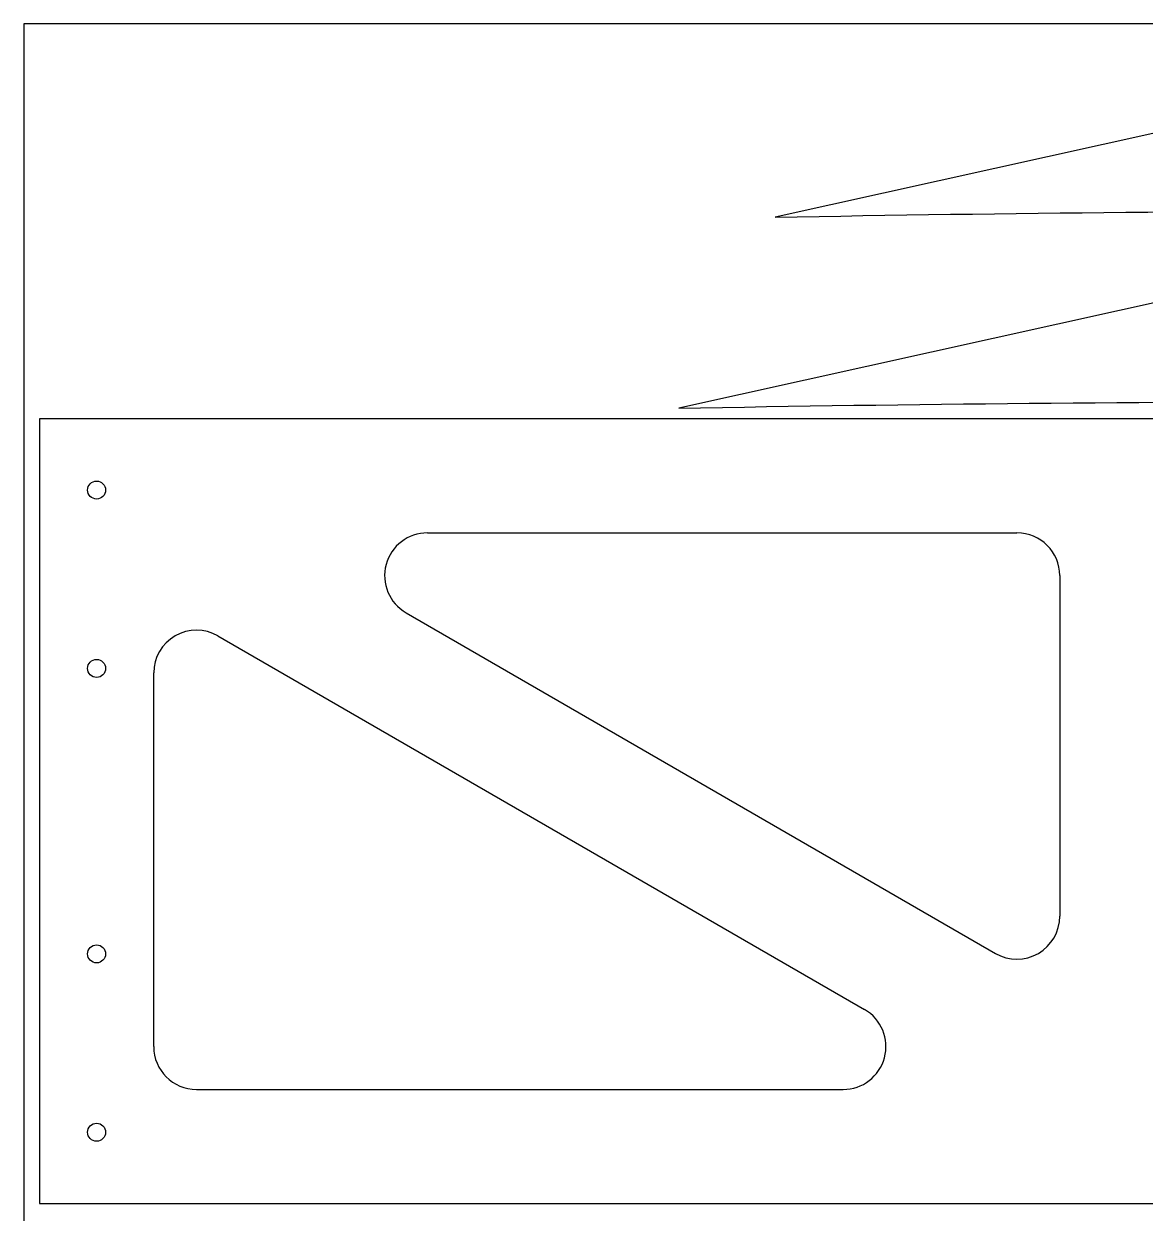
# Model space of a CAD drawing. Header units: inches. Extents: x -1514 to 1282, y -2074 to 286.
# Drawn here: x -819.5 to -799.86, y -1590.04 to -1569.21 of the extents above; entities that cross this region are included whole.
import ezdxf

# ---------------------------------------------------------------- set-up
doc = ezdxf.new("R2010")
doc.units = ezdxf.units.IN
doc.header["$LTSCALE"] = 0.1
doc.header["$MEASUREMENT"] = 0
doc.layers.add('pic', color=1, linetype='Continuous')

msp = doc.modelspace()

# ---------------------------------------------------------------- linework, layer by layer
at = {"color": 7, "linetype": 'Continuous', "lineweight": 25}
for p, q in [((-812.42908, -1578.12246), (-802.10572, -1578.12246)), ((-801.35572, -1578.87246), (-801.35572, -1584.8396)), ((-812.80441, -1579.52179), (-802.48105, -1585.48893)), ((-816.09822, -1579.92796), (-804.77486, -1586.47313)), ((-817.22355, -1587.12246), (-817.22355, -1580.57729)), ((-816.47355, -1587.87246), (-805.15019, -1587.87246))]:
    msp.add_line(p, q, dxfattribs=at)
for points in [[(-769.12283, -1569.41929), (-777.24351, -1569.41929), (-777.24351, -1570.41929), (-777.58351, -1570.41929), (-777.58351, -1569.41929), (-791.64351, -1569.41929), (-791.64351, -1570.41929), (-791.98351, -1570.41929), (-791.98351, -1569.41192), (-806.33909, -1572.5923, -0.00460088), (-794.05796, -1572.47929), (-792.01351, -1572.47929), (-791.61351, -1572.47929), (-777.61351, -1572.47929), (-777.21351, -1572.47929), (-769.12232, -1572.47929)], [(-769.12227, -1572.7651), (-778.93441, -1572.7651), (-778.93441, -1573.7651), (-779.27441, -1573.7651), (-779.27441, -1572.7651), (-793.33441, -1572.7651), (-793.33441, -1573.7651), (-793.67441, -1573.7651), (-793.67441, -1572.75772), (-808.02999, -1575.93811, -0.00460088), (-795.74886, -1575.8251), (-793.70441, -1575.8251), (-793.30441, -1575.8251), (-779.30441, -1575.8251), (-778.90441, -1575.8251), (-769.12176, -1575.8251)]]:
    msp.add_lwpolyline(points, format="xyb", dxfattribs=at)
msp.add_lwpolyline([(-769.12171, -1576.12246), (-819.22355, -1576.12246), (-819.22355, -1589.87246), (-769.11941, -1589.87246)], dxfattribs=at)
for centre in [(-818.22355, -1577.37246), (-818.22355, -1580.49746), (-818.22355, -1585.49746), (-818.22355, -1588.62246)]:
    msp.add_circle(centre, 0.1575, dxfattribs=at)
for centre, start, end in [((-812.42908, -1578.87246), 90, 239.971089), ((-802.10572, -1578.87246), 0, 90), ((-816.47355, -1580.57729), 59.971089, 180), ((-802.10572, -1584.8396), 239.971089, 0), ((-805.15019, -1587.12246), 270, 59.971089), ((-816.47355, -1587.12246), 180, 270)]:
    msp.add_arc(centre, 0.75, start, end, dxfattribs=at)
at = {"layer": 'pic', "color": 1}
msp.add_lwpolyline([(-819.49842, -1612.20503), (-705.99842, -1612.20503), (-705.99842, -1569.20503), (-819.49842, -1569.20503)], close=True, dxfattribs=at)

doc.saveas('drawing.dxf')
